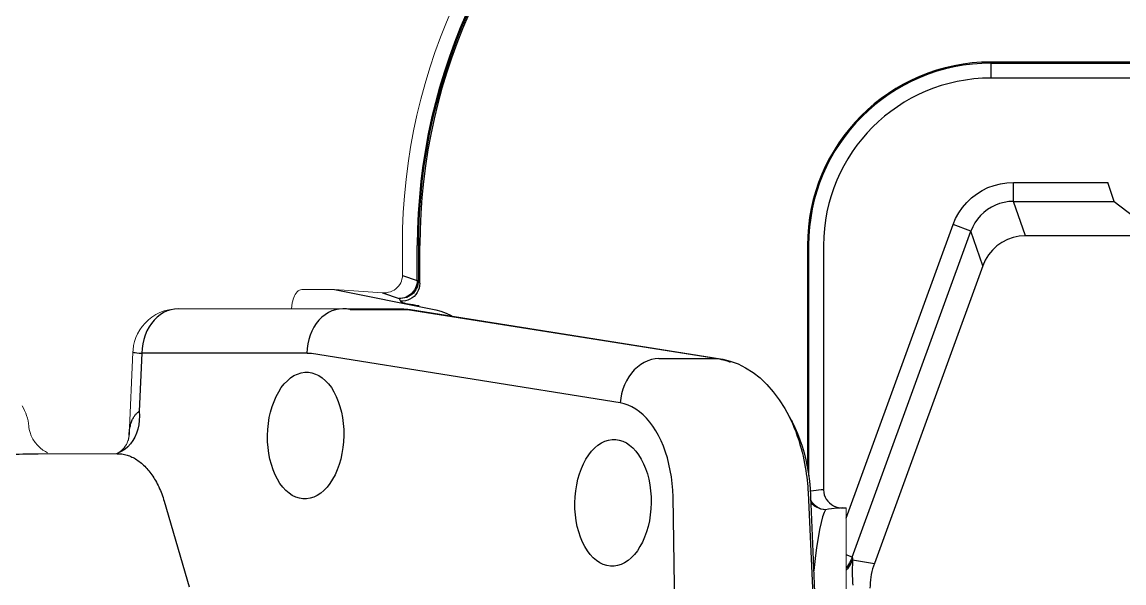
# Model space of a CAD drawing. Header units: millimetres. Extents: x 100 to 940, y 100 to 694.
# Drawn here: x 602.159 to 603.299, y 503.028 to 503.609 of the extents above; entities that cross this region are included whole.
import ezdxf

# ---------------------------------------------------------------- set-up
doc = ezdxf.new("R2010")
doc.units = ezdxf.units.MM
doc.layers.add('OUTLINE', color=6, linetype='Continuous', lineweight=9)

msp = doc.modelspace()

# ---------------------------------------------------------------- linework, layer by layer
at = {"color": 9, "linetype": 'Continuous'}
for p, q in [((603.1616, 503.5675), (603.5214, 503.5675)), ((603.1616, 503.5509), (603.1616, 503.5675)), ((603.1616, 503.5663), (603.5214, 503.5663)), ((603.1616, 503.5509), (603.5214, 503.5509)), ((603.1847, 503.4231), (603.1847, 503.4428)), ((603.1971, 503.3873), (603.1847, 503.4231)), ((603.1407, 503.3923), (603.1223, 503.399)), ((603.1531, 503.3565), (603.1407, 503.3923)), ((603.3369, 503.3873), (603.1971, 503.3873)), ((602.5677, 503.3411), (602.5677, 503.3774)), ((602.5688, 503.3774), (602.5688, 503.3411)), ((602.5703, 503.3383), (602.5703, 503.3774)), ((602.9716, 503.3774), (602.9716, 503.146)), ((602.9727, 503.3774), (602.9727, 503.1391)), ((603.1531, 503.3565), (603.0408, 503.048)), ((602.5523, 503.3463), (602.5677, 503.3411)), ((602.5677, 503.3411), (602.5688, 503.3411)), ((602.5688, 503.3411), (602.5703, 503.3383)), ((602.5316, 503.3283), (602.5488, 503.3225)), ((602.5488, 503.3225), (602.5502, 503.3197)), ((602.4982, 503.3112), (602.5577, 503.3112)), ((602.5502, 503.3118), (602.5522, 503.3118)), ((602.5522, 503.3118), (602.5577, 503.3112)), ((602.5577, 503.3112), (602.8787, 503.2602)), ((602.2826, 503.2658), (602.2799, 503.2057)), ((602.4533, 503.2658), (602.2826, 503.2658)), ((602.7777, 503.2144), (602.4581, 503.2654)), ((602.8178, 503.2602), (602.8787, 503.2602)), ((602.8431, 502.5055), (602.8324, 503.1171)), ((603.0081, 503.1056), (603.0052, 503.1055)), ((603.0178, 503.0546), (603.0116, 503.0569)), ((603.0181, 503.0526), (603.018, 503.052)), ((603.018, 503.052), (603.0408, 503.048))]:
    msp.add_line(p, q, dxfattribs=at)
at = {"color": 7, "linetype": 'Continuous'}
for p, q in [((603.1847, 503.4428), (603.2824, 503.4428)), ((603.289, 503.4231), (603.2824, 503.4428)), ((603.1847, 503.4231), (603.289, 503.4231)), ((603.289, 503.4231), (603.3094, 503.4075)), ((603.0116, 503.095), (603.1223, 503.399)), ((603.0178, 503.0546), (603.1407, 503.3923)), ((602.9882, 503.3774), (602.9882, 503.1243)), ((602.4818, 503.3319), (602.5867, 503.3109)), ((602.5578, 503.3114), (602.5605, 503.311)), ((602.5605, 503.311), (602.8815, 503.26)), ((602.8815, 503.26), (602.8838, 503.2596)), ((602.9503, 503.2048), (602.9548, 503.1964)), ((602.1655, 503.1903), (602.1655, 503.1903)), ((602.9742, 503.1258), (602.9746, 503.1182)), ((602.9746, 503.1181), (603.0004, 502.5062)), ((603.0081, 503.1056), (603.0116, 503.1056))]:
    msp.add_line(p, q, dxfattribs=at)
for points in [[(603.1223, 503.399), (603.1249, 503.4052), (603.1281, 503.4112), (603.132, 503.4167), (603.1364, 503.4219), (603.1413, 503.4266), (603.1466, 503.4307), (603.1523, 503.4343), (603.1584, 503.4373), (603.1647, 503.4397), (603.1713, 503.4414), (603.178, 503.4424), (603.1847, 503.4428)], [(603.1847, 503.4231), (603.1799, 503.4228), (603.1752, 503.4221), (603.1705, 503.4209), (603.1661, 503.4192), (603.1619, 503.4171), (603.1579, 503.4146), (603.1542, 503.4117), (603.1507, 503.4084), (603.1476, 503.4048), (603.1449, 503.4009), (603.1426, 503.3967), (603.1407, 503.3923)], [(602.5501, 503.3118), (602.5538, 503.3117), (602.5578, 503.3114)], [(602.5867, 503.3109), (602.5921, 503.3094), (602.5975, 503.3074), (602.6027, 503.3048), (602.6037, 503.3041)], [(602.8838, 503.2596), (602.8917, 503.2576), (602.8997, 503.2547), (602.9075, 503.2508), (602.9152, 503.246), (602.9225, 503.2402), (602.9296, 503.2335), (602.9362, 503.226), (602.9424, 503.2177), (602.9481, 503.2087), (602.9503, 503.2048)], [(602.4126, 503.1806), (602.4129, 503.1869), (602.4135, 503.1931), (602.4145, 503.1991), (602.4158, 503.2049), (602.4174, 503.2107), (602.4194, 503.216), (602.4216, 503.2211), (602.4242, 503.2259), (602.4269, 503.2302), (602.4299, 503.234), (602.4332, 503.2374), (602.4365, 503.2403), (602.44, 503.2426), (602.4437, 503.2443), (602.4474, 503.2455), (602.4511, 503.2461), (602.453, 503.2462)], [(602.453, 503.2462), (602.4549, 503.2461), (602.4586, 503.2455), (602.4623, 503.2443), (602.4659, 503.2426), (602.4693, 503.2403), (602.4726, 503.2374), (602.4758, 503.234), (602.4787, 503.2302), (602.4813, 503.2259), (602.4837, 503.2211), (602.4858, 503.216), (602.4876, 503.2107), (602.4891, 503.2049), (602.4903, 503.1991), (602.491, 503.1931), (602.4915, 503.1869), (602.4916, 503.1806)], [(602.9548, 503.1964), (602.9557, 503.1948), (602.9586, 503.1888), (602.9613, 503.1826), (602.9638, 503.1762), (602.966, 503.1695), (602.968, 503.1626), (602.9698, 503.1555), (602.9713, 503.1482), (602.9725, 503.1408), (602.9735, 503.1334), (602.9742, 503.1258)], [(602.4512, 503.115), (602.4493, 503.115), (602.4456, 503.1156), (602.4419, 503.1168), (602.4383, 503.1186), (602.4349, 503.1209), (602.4316, 503.1237), (602.4284, 503.1271), (602.4255, 503.131), (602.4229, 503.1353), (602.4205, 503.14), (602.4184, 503.1451), (602.4166, 503.1505), (602.4151, 503.1562), (602.4139, 503.1621), (602.4132, 503.1681), (602.4127, 503.1742), (602.4126, 503.1806)], [(602.4916, 503.1806), (602.4913, 503.1742), (602.4907, 503.1681), (602.4897, 503.1621), (602.4884, 503.1562), (602.4868, 503.1505), (602.4848, 503.1451), (602.4826, 503.14), (602.48, 503.1353), (602.4773, 503.131), (602.4743, 503.1271), (602.471, 503.1237), (602.4677, 503.1209), (602.4642, 503.1186), (602.4605, 503.1168), (602.4568, 503.1156), (602.4531, 503.115), (602.4512, 503.115)], [(602.7308, 503.1109), (602.7311, 503.1172), (602.7317, 503.1234), (602.7327, 503.1294), (602.734, 503.1353), (602.7356, 503.141), (602.7376, 503.1464), (602.7398, 503.1514), (602.7423, 503.1562), (602.7451, 503.1605), (602.7481, 503.1643), (602.7513, 503.1677), (602.7547, 503.1706), (602.7582, 503.1729), (602.7619, 503.1747), (602.7656, 503.1759), (602.7693, 503.1764), (602.7712, 503.1765)], [(602.7712, 503.1765), (602.7731, 503.1764), (602.7768, 503.1759), (602.7805, 503.1747), (602.7841, 503.1729), (602.7875, 503.1706), (602.7908, 503.1677), (602.7939, 503.1643), (602.7968, 503.1605), (602.7995, 503.1562), (602.8019, 503.1514), (602.804, 503.1464), (602.8058, 503.141), (602.8073, 503.1353), (602.8084, 503.1294), (602.8092, 503.1234), (602.8097, 503.1172), (602.8098, 503.1109)], [(602.9882, 503.1243), (602.9884, 503.1217), (602.9889, 503.1193), (602.9898, 503.1169), (602.991, 503.1147), (602.9925, 503.1126), (602.9943, 503.1108), (602.9963, 503.1092), (602.9984, 503.1079), (603.0008, 503.1069), (603.0032, 503.1062), (603.0056, 503.1057), (603.0081, 503.1056)], [(602.7694, 503.0453), (602.7675, 503.0454), (602.7638, 503.0459), (602.7601, 503.0471), (602.7565, 503.0489), (602.7531, 503.0512), (602.7498, 503.0541), (602.7466, 503.0575), (602.7437, 503.0613), (602.7411, 503.0656), (602.7387, 503.0703), (602.7366, 503.0754), (602.7348, 503.0808), (602.7333, 503.0865), (602.7321, 503.0924), (602.7313, 503.0984), (602.7309, 503.1046), (602.7308, 503.1109)], [(602.8098, 503.1109), (602.8095, 503.1046), (602.8089, 503.0984), (602.8079, 503.0924), (602.8066, 503.0865), (602.805, 503.0808), (602.803, 503.0754), (602.8008, 503.0703), (602.7982, 503.0656), (602.7955, 503.0613), (602.7925, 503.0575), (602.7892, 503.0541), (602.7859, 503.0512), (602.7823, 503.0489), (602.7787, 503.0471), (602.775, 503.0459), (602.7713, 503.0454), (602.7694, 503.0453)], [(603.0178, 503.0546), (603.0171, 503.0527), (603.0162, 503.0507)], [(603.0162, 503.0507), (603.0152, 503.0489), (603.0141, 503.0471), (603.0129, 503.0454), (603.0116, 503.0437)]]:
    msp.add_lwpolyline(points, dxfattribs=at)
at = {"color": 9, "linetype": 'Continuous'}
for points in [[(603.1971, 503.3873), (603.1907, 503.3869), (603.1845, 503.3856), (603.1785, 503.3835), (603.1729, 503.3806), (603.1677, 503.377), (603.163, 503.3726), (603.159, 503.3677), (603.1556, 503.3623), (603.1531, 503.3565)], [(602.5677, 503.3411), (602.5675, 503.3391), (602.5672, 503.3372), (602.5666, 503.3352), (602.5658, 503.3334), (602.5649, 503.3316), (602.5638, 503.33), (602.5625, 503.3284), (602.5611, 503.327), (602.5596, 503.3258), (602.5579, 503.3248), (602.5562, 503.3239), (602.5544, 503.3232), (602.5525, 503.3228), (602.5506, 503.3225), (602.5488, 503.3225)], [(602.5688, 503.3411), (602.5687, 503.3391), (602.5684, 503.3371), (602.5678, 503.3351), (602.567, 503.3332), (602.5661, 503.3314), (602.5649, 503.3298), (602.5636, 503.3282), (602.5621, 503.3268), (602.5604, 503.3256), (602.5586, 503.3246), (602.5568, 503.3237), (602.5548, 503.3231), (602.5528, 503.3227), (602.5508, 503.3225), (602.5488, 503.3225)], [(602.5703, 503.3383), (602.5701, 503.3358), (602.5696, 503.3333), (602.5687, 503.3309), (602.5675, 503.3286), (602.566, 503.3265), (602.5643, 503.3247), (602.5623, 503.3231), (602.5601, 503.3217), (602.5578, 503.3207), (602.5553, 503.32), (602.5528, 503.3197), (602.5502, 503.3197)], [(602.5502, 503.3197), (602.5506, 503.3193), (602.5514, 503.3189), (602.5525, 503.3185), (602.554, 503.318), (602.5559, 503.3175), (602.5581, 503.3171), (602.5605, 503.3166), (602.5633, 503.3162)], [(602.32, 503.3118), (602.3162, 503.3116), (602.3124, 503.3108), (602.3087, 503.3096), (602.3051, 503.3079), (602.3016, 503.3057), (602.2983, 503.3031), (602.2953, 503.3001), (602.2925, 503.2967), (602.29, 503.293), (602.2878, 503.2889), (602.286, 503.2846), (602.2846, 503.2801), (602.2835, 503.2754), (602.2829, 503.2706), (602.2826, 503.2658)], [(602.4907, 503.3118), (602.4868, 503.3116), (602.483, 503.3108), (602.4793, 503.3096), (602.4756, 503.3079), (602.4722, 503.3057), (602.4689, 503.3031), (602.4659, 503.3), (602.4631, 503.2966), (602.4607, 503.2929), (602.4585, 503.2888), (602.4567, 503.2846), (602.4553, 503.28), (602.4542, 503.2754), (602.4536, 503.2706), (602.4533, 503.2658)], [(602.4982, 503.3112), (602.497, 503.3114), (602.4957, 503.3115), (602.4945, 503.3117), (602.4932, 503.3117), (602.492, 503.3118), (602.4907, 503.3118)], [(602.5577, 503.3112), (602.5596, 503.3111), (602.5605, 503.311)], [(602.5633, 503.3162), (602.5663, 503.3157), (602.5695, 503.3153)], [(602.2732, 503.2671), (602.2732, 503.267), (602.2735, 503.2669), (602.2744, 503.2667), (602.2757, 503.2665), (602.2775, 503.2663), (602.2798, 503.266), (602.2826, 503.2658)], [(602.4581, 503.2654), (602.4573, 503.2655), (602.4565, 503.2656), (602.4557, 503.2657), (602.4549, 503.2657), (602.4541, 503.2657), (602.4533, 503.2658)], [(602.8178, 503.2602), (602.8139, 503.26), (602.81, 503.2592), (602.8062, 503.258), (602.8025, 503.2563), (602.7989, 503.2541), (602.7955, 503.2515), (602.7922, 503.2485), (602.7893, 503.2451), (602.7866, 503.2414), (602.7842, 503.2374), (602.7822, 503.2331), (602.7805, 503.2286), (602.7791, 503.2239), (602.7782, 503.2192), (602.7777, 503.2144)], [(602.8787, 503.2602), (602.8806, 503.2599), (602.8826, 503.2594), (602.8847, 503.2589)], [(602.8787, 503.2602), (602.8806, 503.2601), (602.8815, 503.26)], [(602.8847, 503.2589), (602.8869, 503.2583), (602.8893, 503.2575), (602.8917, 503.2565)], [(602.8324, 503.1171), (602.8321, 503.1241), (602.8315, 503.131), (602.8307, 503.1377), (602.8296, 503.1444), (602.8282, 503.151), (602.8266, 503.1574), (602.8247, 503.1635), (602.8225, 503.1695), (602.8201, 503.1751), (602.8175, 503.1805), (602.8147, 503.1855), (602.8116, 503.1902), (602.8084, 503.1946), (602.805, 503.1986), (602.8014, 503.2021), (602.7977, 503.2053), (602.7939, 503.208), (602.7899, 503.2103), (602.7859, 503.2121), (602.7818, 503.2135), (602.7777, 503.2144)], [(602.2799, 503.2057), (602.2801, 503.201), (602.2799, 503.1963), (602.2794, 503.1917), (602.2784, 503.1872), (602.2771, 503.183), (602.2753, 503.179), (602.2733, 503.1753), (602.2709, 503.172), (602.2681, 503.169), (602.2652, 503.1664), (602.2619, 503.1643), (602.2585, 503.1626), (602.257, 503.1621)], [(602.2699, 503.187), (602.2701, 503.1883), (602.2704, 503.1895), (602.2707, 503.1907), (602.2709, 503.1918), (602.2713, 503.1929), (602.2716, 503.1939), (602.2719, 503.1949), (602.2723, 503.1958), (602.2727, 503.1967), (602.273, 503.1976), (602.2735, 503.1984), (602.2739, 503.1991), (602.2743, 503.1999), (602.2748, 503.2006), (602.2752, 503.2012), (602.2757, 503.2019), (602.2762, 503.2024), (602.2767, 503.203), (602.2772, 503.2035), (602.2777, 503.204), (602.2782, 503.2045), (602.2787, 503.2049), (602.2793, 503.2054), (602.2799, 503.2057)], [(602.9504, 503.2046), (602.951, 503.2035), (602.9534, 503.1987), (602.9556, 503.194), (602.9576, 503.1893)], [(602.2693, 503.1807), (602.2693, 503.1814), (602.2694, 503.1824), (602.2695, 503.1835), (602.2696, 503.1847), (602.2697, 503.1858), (602.2699, 503.187)], [(602.9576, 503.1893), (602.9594, 503.1846), (602.961, 503.1801), (602.9625, 503.1757), (602.9638, 503.1714), (602.965, 503.1672), (602.966, 503.1632), (602.967, 503.1592), (602.9678, 503.1553), (602.9686, 503.1516), (602.9692, 503.1479), (602.9698, 503.1444), (602.9703, 503.1409), (602.9708, 503.1375), (602.9712, 503.1342), (602.9715, 503.131), (602.9718, 503.1278)], [(602.0829, 503.1513), (602.0885, 503.1526), (602.0941, 503.1538), (602.0994, 503.1549), (602.1047, 503.1559), (602.1098, 503.1568), (602.1149, 503.1576), (602.1198, 503.1583), (602.1246, 503.1589), (602.1293, 503.1594), (602.1339, 503.1599), (602.1384, 503.1603), (602.1428, 503.1606), (602.1471, 503.1609), (602.1513, 503.1612), (602.1554, 503.1614), (602.1595, 503.1616), (602.1635, 503.1617), (602.1674, 503.1618), (602.1712, 503.1618), (602.1752, 503.1618)], [(602.2571, 503.1618), (602.2579, 503.1618), (602.2593, 503.1617), (602.2606, 503.1616), (602.2619, 503.1615), (602.2632, 503.1613), (602.2646, 503.161), (602.2659, 503.1607), (602.2672, 503.1603), (602.2685, 503.1599), (602.2698, 503.1594), (602.271, 503.1589), (602.2723, 503.1583), (602.2736, 503.1577), (602.2748, 503.157), (602.2761, 503.1563), (602.2773, 503.1555), (602.2785, 503.1547), (602.2797, 503.1538), (602.2809, 503.1529), (602.2821, 503.152), (602.2833, 503.151), (602.2844, 503.1499), (602.2855, 503.1488), (602.2867, 503.1476), (602.2878, 503.1465), (602.2888, 503.1452), (602.2899, 503.1439), (602.2909, 503.1426), (602.292, 503.1413), (602.293, 503.1399), (602.2939, 503.1384), (602.2949, 503.1369), (602.2958, 503.1354), (602.2967, 503.1339), (602.2976, 503.1323), (602.2985, 503.1306), (602.2993, 503.129), (602.3002, 503.1273), (602.3009, 503.1255), (602.3017, 503.1238), (602.3024, 503.122), (602.3032, 503.1202), (602.3039, 503.1183), (602.3045, 503.1164), (602.3051, 503.1145), (602.3058, 503.1126), (602.3317, 503.0239)], [(602.9718, 503.1278), (602.972, 503.1246), (602.9722, 503.1215), (603.0002, 502.5062)], [(602.9882, 503.1243), (602.9856, 503.1242), (602.983, 503.124), (602.9805, 503.1237), (602.9779, 503.1234), (602.9753, 503.1229), (602.9744, 503.1228)], [(602.978, 503.1094), (602.9765, 503.1112), (602.9752, 503.1132), (602.9748, 503.1141)], [(602.9771, 503.1092), (602.9755, 503.1111), (602.9749, 503.112)], [(602.9903, 503.1037), (602.9879, 503.1039), (602.9855, 503.1044), (602.9832, 503.1052), (602.981, 503.1063), (602.979, 503.1076), (602.9771, 503.1092)], [(602.9903, 503.1037), (602.9887, 503.1008), (602.9872, 503.0963), (602.9856, 503.0905), (602.984, 503.0833), (602.9825, 503.0747), (602.981, 503.0647), (602.9795, 503.0533), (602.978, 503.0407), (602.9779, 503.0398)], [(602.9903, 503.1037), (602.9881, 503.104), (602.9859, 503.1045), (602.9837, 503.1053), (602.9817, 503.1064), (602.9798, 503.1078), (602.978, 503.1094)], [(603.0052, 503.1055), (603.0022, 503.1054), (602.9992, 503.1051), (602.9963, 503.1048), (602.9933, 503.1043), (602.9903, 503.1037)], [(603.0178, 503.0546), (603.0179, 503.0543), (603.018, 503.054), (603.018, 503.0536), (603.0181, 503.0531), (603.0181, 503.0526)], [(603.018, 503.052), (603.0172, 503.05), (603.0163, 503.0481), (603.0153, 503.0462), (603.0142, 503.0444), (603.013, 503.0427), (603.0116, 503.041)], [(603.018, 503.052), (603.0181, 503.0512), (603.0181, 503.0502), (603.0181, 503.049), (603.0181, 503.0477), (603.0179, 503.043)], [(603.0408, 503.048), (603.0398, 503.0453), (603.039, 503.0425), (603.0383, 503.0397), (603.0376, 503.0368), (603.0371, 503.034), (603.0368, 503.0311), (603.0365, 503.0282), (603.0363, 503.0253), (603.0362, 503.0224)], [(603.0179, 503.043), (603.0179, 503.0411), (603.0178, 503.0391), (603.0178, 503.037), (603.0179, 503.0348)], [(603.0179, 503.0348), (603.018, 503.0326), (603.0181, 503.0303)], [(603.0181, 503.0303), (603.0183, 503.0279), (603.0185, 503.0255)]]:
    msp.add_lwpolyline(points, dxfattribs=at)
for radius, start in [(0.5939, 78.1099), (0.5928, 78.1099), (0.5913, 78.1099), (0.19, 90), (0.1889, 90)]:
    msp.add_arc((603.1616, 503.3774), radius, start, 180, dxfattribs=at)
at = {"color": 7, "linetype": 'Continuous'}
msp.add_arc((603.1616, 503.3774), 0.1734, 90, 180, dxfattribs=at)
at = {"layer": 'OUTLINE'}
for p, q in [((602.5523, 503.3774), (602.5523, 503.3463)), ((602.4492, 503.332), (602.4818, 503.3319)), ((602.4818, 503.3319), (602.5316, 503.3283)), ((602.4373, 503.3118), (602.4383, 503.318)), ((602.5502, 503.3118), (602.32, 503.3118)), ((602.2732, 503.2671), (602.2693, 503.1807)), ((602.1745, 503.1705), (602.1773, 503.1678)), ((602.2691, 503.1783), (602.2686, 503.1762)), ((602.2686, 503.1762), (602.2686, 503.1761)), ((602.1752, 503.1618), (602.2571, 503.1618)), ((603.0116, 501.8646), (603.0116, 503.1056))]:
    msp.add_line(p, q, dxfattribs=at)
for points in [[(602.5523, 503.3466), (602.5522, 503.3445), (602.5518, 503.3425), (602.5513, 503.3406), (602.5505, 503.3387), (602.5495, 503.337), (602.5483, 503.3353), (602.547, 503.3339), (602.5454, 503.3325), (602.5438, 503.3313), (602.542, 503.3303), (602.54, 503.3295), (602.538, 503.3289), (602.5358, 503.3284), (602.5336, 503.3283), (602.5313, 503.3283)], [(602.4383, 503.318), (602.4387, 503.32), (602.4392, 503.3219), (602.4398, 503.3237), (602.4405, 503.3253), (602.4414, 503.3268), (602.4423, 503.3281), (602.4433, 503.3293), (602.4444, 503.3303), (602.4456, 503.331), (602.4467, 503.3316), (602.448, 503.3319), (602.4492, 503.332)], [(602.2732, 503.2671), (602.2734, 503.2695), (602.274, 503.2737), (602.275, 503.2779), (602.2764, 503.282), (602.2782, 503.286), (602.2803, 503.2899), (602.2829, 503.2936), (602.2859, 503.2971), (602.2893, 503.3003), (602.293, 503.3032), (602.297, 503.3058), (602.3013, 503.3079), (602.3058, 503.3096), (602.3105, 503.3108), (602.3152, 503.3116), (602.32, 503.3118)], [(602.1655, 503.1903), (602.1656, 503.1893), (602.166, 503.1867), (602.1668, 503.1837), (602.1681, 503.1804), (602.1698, 503.1769), (602.172, 503.1735), (602.1745, 503.1705)], [(602.2686, 503.1762), (602.2687, 503.1767), (602.2689, 503.1778), (602.2691, 503.1791), (602.2693, 503.1807)], [(602.2699, 503.187), (602.2698, 503.1826), (602.2691, 503.1783)], [(602.2615, 503.1651), (602.2628, 503.1664), (602.2642, 503.1679), (602.2654, 503.1696), (602.2666, 503.1714), (602.2675, 503.1732), (602.2682, 503.1751), (602.2686, 503.1761)], [(602.1773, 503.1678), (602.1801, 503.1656), (602.1827, 503.1639), (602.185, 503.1627)], [(602.2563, 503.1618), (602.2567, 503.162), (602.2576, 503.1624), (602.2588, 503.1631), (602.2601, 503.164), (602.2615, 503.1651)]]:
    msp.add_lwpolyline(points, dxfattribs=at)
for centre, radius, start, end in [((603.1616, 503.3774), 0.6094, 78.1099, 180), ((602.1188, 503.1864), 0.0469, 4.8777, 31.9923)]:
    msp.add_arc(centre, radius, start, end, dxfattribs=at)

doc.saveas('drawing.dxf')
